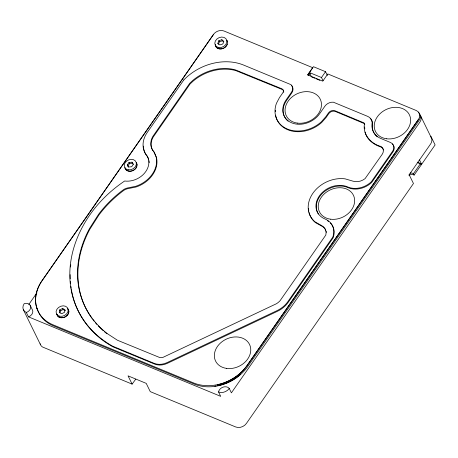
<?xml version="1.0" encoding="UTF-8"?>
<svg xmlns="http://www.w3.org/2000/svg" width="458" height="458" viewBox="0 0 458 458"><rect width="100%" height="100%" fill="white"/><g stroke="black" fill="none" stroke-linecap="round" stroke-linejoin="round"><path stroke-width="0.69" d="M59.752 309.871L59.334 312.511L61.727 313.724L64.538 312.31L64.956 309.677L62.569 308.457L59.752 309.871L60.29 310.965L59.975 312.94M217.876 43.298L218.85 40.688L221.827 39.714L223.83 41.346L222.851 43.957L219.874 44.936L217.876 43.298L218.414 44.392L219.388 41.781L218.85 40.688M213.457 34.568L42.113 280.668A40.001 31.734 -26.1 0 0 37.59 310.232C40.407 316.793 46.058 321.951 52.67 324.659L193.717 382.991C199.688 385.418 206.243 386.083 212.609 385.493L217.584 384.674A40.001 31.734 -26.1 0 0 247.114 365.45L418.457 119.349A7.998 6.349 -26.1 0 0 419.351 113.429L418.526 112.055L416.402 110.573L327.802 73.933L322.77 81.158L307.65 74.906L313.427 66.696L325.541 71.706L327.378 75.456M28.78 304.513L36.955 292.765M127.295 164.92L128.984 162.498L132.013 162.189L133.352 164.308L131.669 166.729L128.641 167.038L127.295 164.92L128.503 167.073M127.834 166.014L129.517 163.592L132.545 163.283L133.221 164.342M307.719 74.935L312.751 67.704L224.082 31.035L222.279 30.56L219.296 30.692A7.998 6.349 -26.1 0 0 213.394 34.539L42.044 280.639A40.001 31.734 -26.1 0 0 37.653 310.261M308.64 75.467L310.192 73.246M323.022 80.642L321.493 77.517L325.541 71.706M40.172 343.781A7.998 6.349 -26.1 0 0 42.651 347.055L132.104 384.119L135.745 379.178M418.526 119.378L247.177 365.478A40.001 31.734 -26.1 0 1 217.653 384.703L217.584 384.674M408.908 175.128L430.589 144.001A7.998 6.349 -26.1 0 0 431.098 137.348M420.536 163.529L421.211 164.903L414.135 175.071L413.46 173.691L420.536 163.529L417.232 162.161M417.662 162.664L421.629 164.302L435.1 144.917L430.835 136.181L430.594 136.679M60.29 310.965L63.101 309.551L65.494 310.77M219.388 41.781L222.365 40.808L223.367 41.626M321.493 77.517L309.379 72.507L311.526 76.881L314.709 78.203M315.986 78.73L319.81 80.31M413.46 173.691L412.263 173.198A3.006 2.382 -26.1 0 0 410.093 173.17M414.135 175.071L412.939 174.578A3.006 2.382 -26.1 0 0 409.154 175.597M26.306 312.465A5.656 4.488 -26.1 0 0 30.594 306.31A5.656 4.488 -26.1 0 0 24.182 303.66A7.998 6.349 -26.1 0 0 26.306 312.465L28.453 316.839L220.704 396.347L218.558 391.974A6 4.763 -26.1 0 1 223.155 387.113A6 4.763 -26.1 0 1 229.252 388.47L231.393 392.844L419.877 122.131A7.998 6.349 -26.1 0 0 419.877 114.809M153.327 151.22L154.369 152.6L156.47 157.569A27.079 21.48 -26.1 0 1 135.969 187.019L128.017 188.633A9.498 7.534 -26.1 0 0 124.141 190.156L122.692 191.204A105.798 83.934 -26.1 0 0 98.842 215.117L89.854 229.212A115.937 91.978 -26.1 0 0 91.989 318.327M420.77 116.212L431.482 138.081M419.488 159.928L421.629 164.302M409.171 174.761L413.46 183.509L246.393 423.461A7.998 6.349 -26.1 0 1 235.698 426.965L150.27 391.636L146.222 383.369L128.057 375.858L132.104 384.119M221.827 39.714L222.365 40.808M132.013 162.189L132.545 163.283M128.984 162.498L129.517 163.592M62.569 308.457L63.101 309.551M30.136 305.234L32.278 309.608A5.656 4.488 -26.1 0 1 28.453 316.839M23.295 309.579L40.436 344.571M365.043 132.099C367.001 139.936 373.997 144.791 381.314 147.167A7.563 6 -26.1 0 1 383.506 149.949M364.774 124.582L364.734 124.353A2.479 1.969 -26.1 0 0 364.236 123.546L335.388 111.483A4.935 3.916 -26.1 0 0 328.787 113.641L326.142 117.443L321.671 122.504A28.986 22.997 -26.1 0 1 293.515 131.36A28.986 22.997 -26.1 0 1 275.601 115.113M364.648 126.952L364.797 128.881M229.252 388.47A7.998 6.349 -26.1 0 1 218.558 391.974M418.452 112.565A7.998 6.349 -26.1 0 1 419.064 120.471L247.715 366.572A40.001 31.734 -26.1 0 1 194.255 384.085L53.271 325.775A40.001 31.734 -26.1 0 1 37.058 308.074M67.355 308.394A6.298 4.998 -26.1 0 1 65.477 316.764A6.298 4.998 -26.1 0 1 56.838 314.486M392.248 144.012A8.015 6.355 -26.1 0 1 393.141 151.621L371.696 182.427A19.562 15.52 -26.1 0 1 347.645 187.459A20.913 16.597 -26.1 0 0 323.159 192.686A20.913 16.597 -26.1 0 0 318.367 214.006M227.139 44.409A6.298 4.998 -26.1 0 1 220.206 48.926A6.298 4.998 -26.1 0 1 215.334 44.266M226.836 40.499A6.298 4.998 -26.1 0 1 227.345 41.701M377.283 136.868A20.913 16.597 -26.1 0 1 372.325 125.166A10.488 8.324 -26.1 0 0 370.19 118.41M288.105 121.198A20.913 16.597 -26.1 0 1 286.508 100.531L291.74 93.008A7.929 6.286 -26.1 0 0 291.351 85.36M240.29 374.432A37.476 29.736 -26.1 0 1 224.185 383.918M223.527 384.142A37.476 29.736 -26.1 0 1 219.514 385.258M218.844 385.407A37.476 29.736 -26.1 0 1 217.493 385.67M216.142 385.899A37.476 29.736 -26.1 0 1 214.791 386.077M136.329 162.796A6.298 4.998 -26.1 0 1 136.942 165.338M136.633 166.712A6.298 4.998 -26.1 0 1 130.484 171.189A6.298 4.998 -26.1 0 1 124.931 167.903M143.388 146.096A25.734 20.415 -26.1 0 0 147.31 156.441A19.007 15.08 -26.1 0 1 148.673 159.43M148.987 160.712A19.007 15.08 -26.1 0 1 149.194 162.727M71.362 289.611A123.952 98.338 -26.1 0 0 112.931 346.849L154.506 364.041A14.839 11.771 -26.1 0 0 167.399 363.314L277.365 311.331A23.261 18.457 -26.1 0 0 288.242 302.286L333.103 237.857A20.392 16.179 -26.1 0 0 330.43 223.035M71.145 288.277A123.952 98.338 -26.1 0 1 70.858 286.267M70.549 283.559A123.952 98.338 -26.1 0 1 70.377 281.515M70.223 278.779A123.952 98.338 -26.1 0 1 70.16 274.645M70.549 266.98A123.952 98.338 -26.1 0 1 70.772 264.884M327.533 220.762A20.392 16.179 -26.1 0 1 328.575 221.443M283.731 91.537A3.658 2.903 -26.1 0 0 282.174 89.47L235.796 70.595A40.791 32.358 -26.1 0 0 193.03 81.209L190.03 84.032L153.132 137.171A17.725 14.061 -26.1 0 0 152.983 150.762M283.731 91.932A3.658 2.903 -26.1 0 1 283.674 92.333M106.914 333.733A115.937 91.978 -26.1 0 1 104.275 331.575M103.25 330.682A115.937 91.978 -26.1 0 1 98.333 325.947M96.884 324.379A115.937 91.978 -26.1 0 1 95.482 322.77M94.13 321.132A115.937 91.978 -26.1 0 1 92.831 319.461M326.136 231.301A12.383 9.824 -26.1 0 1 326.354 232.372M325.775 230.277A12.383 9.824 -26.1 0 0 322.083 226.315L315.442 222.588A28.986 22.997 -26.1 0 1 309.053 212.518M308.784 211.195A28.986 22.997 -26.1 0 1 308.52 208.459M275.332 111.678A28.986 22.997 -26.1 0 1 275.39 110.286M136.444 162.836A6.298 4.998 -26.1 0 1 132.952 170.594A6.298 4.998 -26.1 0 1 125.045 167.943M226.973 40.55A6.298 4.998 -26.1 0 1 223.475 48.308A6.298 4.998 -26.1 0 1 215.575 45.651M67.664 308.577A6.298 4.998 -26.1 0 1 65.099 316.919A6.298 4.998 -26.1 0 1 56.798 314.056M364.436 123.889C362.564 134.658 371.037 143.841 380.976 146.474A7.563 6 -26.1 0 1 382.155 154.375L365.089 178.62A11.547 9.16 -26.1 0 1 352.952 181.156L345.086 178.838A28.986 22.997 -26.1 0 0 312.888 193.253A28.986 22.997 -26.1 0 0 315.104 221.901L321.745 225.628A12.383 9.824 -26.1 0 1 325.81 235.057L280.067 300.717A15.257 12.108 -26.1 0 1 276.455 303.723L162.888 357.406A6.83 5.422 -26.1 0 1 159.836 357.578L117.42 340.231L107.664 333.876A115.937 91.978 -26.1 0 1 89.516 228.525L98.504 214.424A105.798 83.934 -26.1 0 1 122.355 190.517L123.803 189.469A9.498 7.534 -26.1 0 1 127.679 187.946L135.631 186.326A27.079 21.48 -26.1 0 0 156.138 156.882L154.031 151.913L152.646 150.069A17.725 14.061 -26.1 0 1 152.795 136.484L189.692 83.345L192.692 80.522A40.791 32.358 -26.1 0 1 235.458 69.902L281.836 88.783A3.658 2.903 -26.1 0 1 282.809 92.814L279.477 97.594L276.477 103.262A28.986 22.997 -26.1 0 0 287.401 129.059A28.986 22.997 -26.1 0 0 321.333 121.811L325.804 116.75L328.449 112.954A4.935 3.916 -26.1 0 1 335.05 110.79L363.898 122.853A2.479 1.969 -26.1 0 1 364.396 123.666L364.436 123.889M183.801 79.955L147.224 132.488A25.734 20.415 -26.1 0 0 146.972 155.749A19.007 15.08 -26.1 0 1 144.316 173.41A19.007 15.08 -26.1 0 1 124.656 181.013A113.802 90.283 -26.1 0 0 89.957 214.739A123.952 98.338 -26.1 0 0 112.594 346.156L154.174 363.354A14.839 11.771 -26.1 0 0 167.061 362.627L277.027 310.639A23.261 18.457 -26.1 0 0 287.905 301.599L332.766 237.164A20.392 16.179 -26.1 0 0 324.905 218.941A20.913 16.597 -26.1 0 1 319.352 195.927A20.913 16.597 -26.1 0 1 347.307 186.767A19.562 15.52 -26.1 0 0 371.358 181.74L392.804 150.934A8.015 6.355 -26.1 0 0 390.445 142.467L380.901 138.522A20.913 16.597 -26.1 0 1 371.988 124.479A10.488 8.324 -26.1 0 0 367.677 116.378L333.395 102.203A7.929 6.286 -26.1 0 0 324.911 106.182L319.678 113.698A20.913 16.597 -26.1 0 1 291.723 122.853A20.913 16.597 -26.1 0 1 286.17 99.838L291.403 92.321A7.929 6.286 -26.1 0 0 291.013 84.673L243.667 65.093A48.806 38.718 -26.1 0 0 183.801 79.955M386.581 138.78A18.898 14.994 -26.1 0 0 410.294 117.271A18.898 14.994 -26.1 0 0 380.432 113.315A18.898 14.994 -26.1 0 0 386.581 138.78M330.59 219.205A18.898 14.994 -26.1 0 0 354.303 197.696A18.898 14.994 -26.1 0 0 324.441 193.734A18.898 14.994 -26.1 0 0 330.59 219.205M226.699 368.415A18.898 14.994 -26.1 0 0 250.417 346.906A18.898 14.994 -26.1 0 0 220.55 342.945A18.898 14.994 -26.1 0 0 226.699 368.415M297.402 123.116A18.898 14.994 -26.1 0 0 321.121 101.607A18.898 14.994 -26.1 0 0 291.254 97.646A18.898 14.994 -26.1 0 0 297.402 123.116M128.372 169.832A6.298 4.998 -26.1 0 0 136.278 162.664A6.298 4.998 -26.1 0 0 126.322 161.342A6.298 4.998 -26.1 0 0 128.372 169.832M218.901 47.54A6.298 4.998 -26.1 0 0 226.807 40.373A6.298 4.998 -26.1 0 0 216.852 39.056A6.298 4.998 -26.1 0 0 218.901 47.54M59.78 316.243A6.298 4.998 -26.1 0 0 68.168 309.505A6.298 4.998 -26.1 0 0 58.487 307.53A6.298 4.998 -26.1 0 0 59.78 316.243"/></g></svg>
